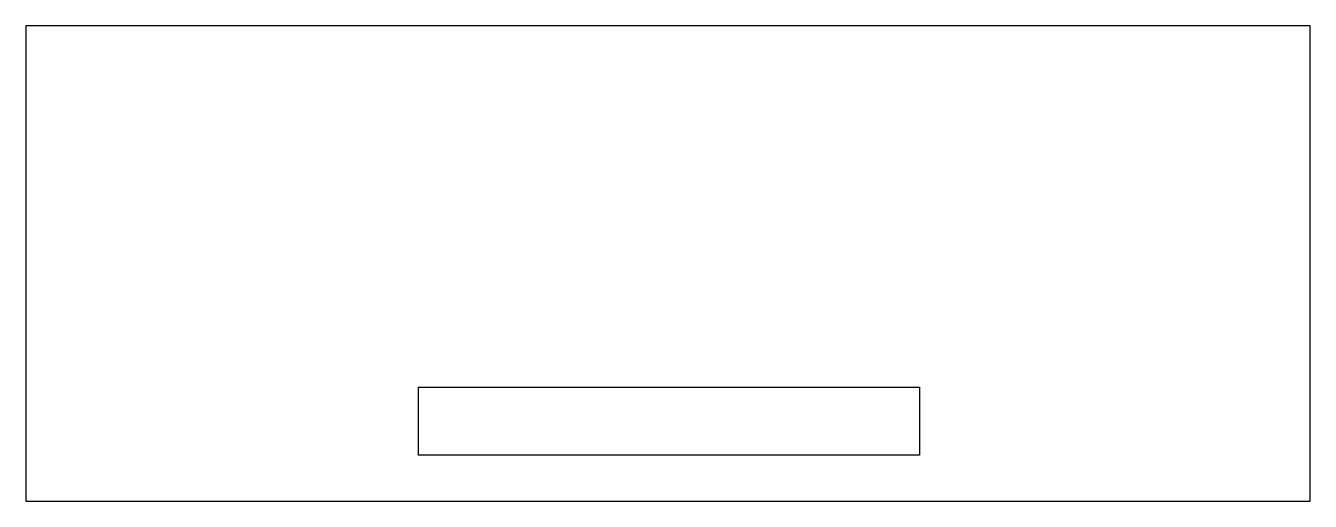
# Model space of a CAD drawing. Header units: millimetres. Extents: x -50 to 50, y -37 to 0.
import ezdxf

# ---------------------------------------------------------------- set-up
doc = ezdxf.new("R2010")
doc.units = ezdxf.units.MM

msp = doc.modelspace()

# ---------------------------------------------------------------- linework, layer by layer
at = {"color": 7, "linetype": 'Continuous', "lineweight": 25}
for p, q in [((50, 0), (-50, 0)), ((-50, 0), (-50, -37)), ((50, -37), (50, 0)), ((-19.44, -28.12), (-19.44, -33.42)), ((-19.44, -28.12), (19.58, -28.12)), ((19.58, -28.12), (19.58, -33.42)), ((19.58, -33.42), (-19.44, -33.42)), ((-50, -37), (50, -37))]:
    msp.add_line(p, q, dxfattribs=at)

doc.saveas('drawing.dxf')
